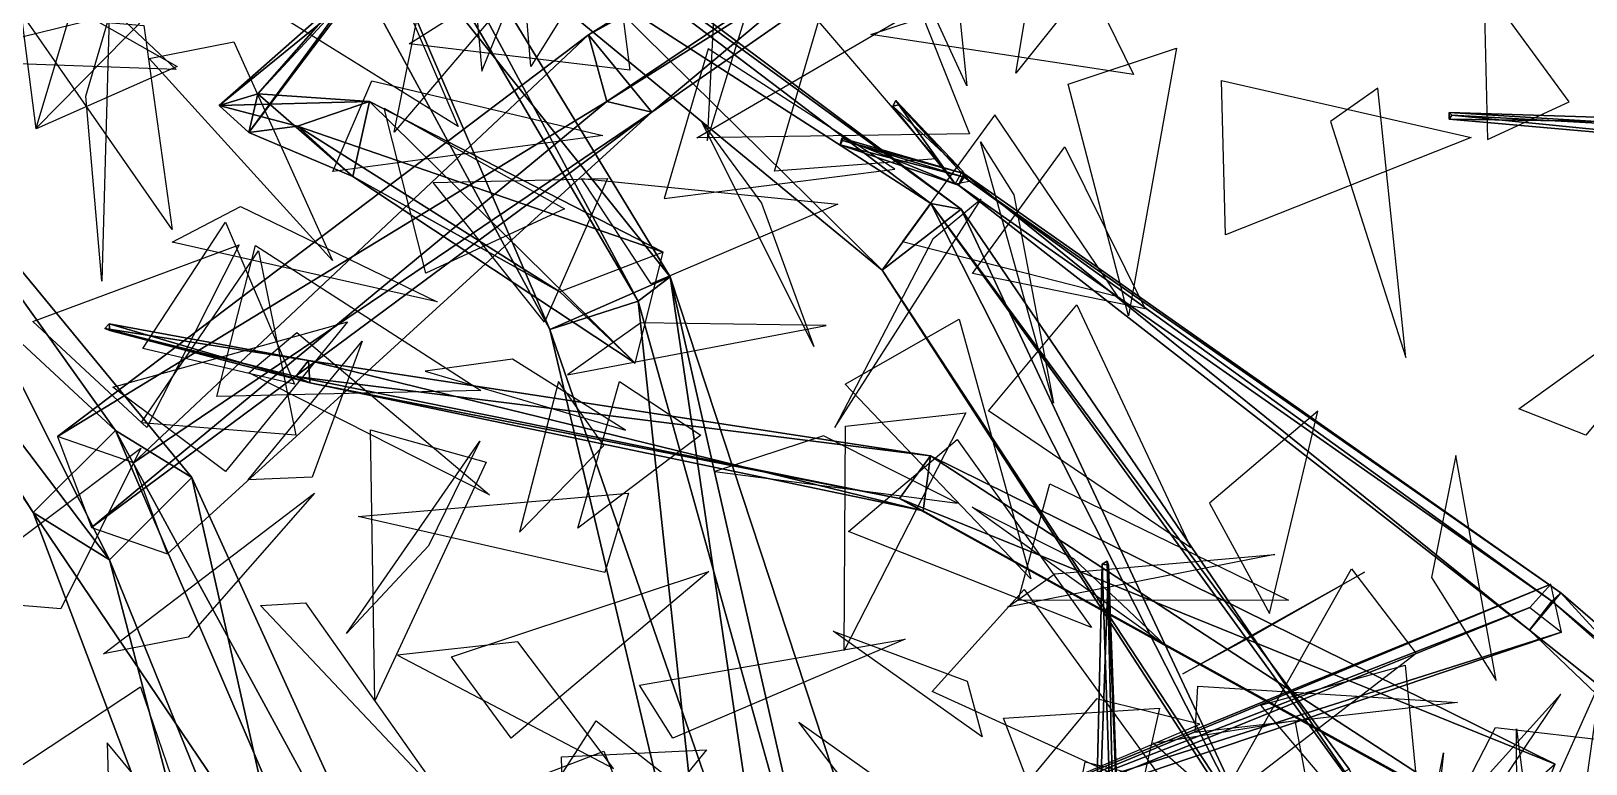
# Model space of a CAD drawing. Extents: x -154 to 171, y -158 to 169.
# Drawn here: x -37.24 to -7.49, y 33.27 to 47.3 of the extents above; entities that cross this region are included whole.
import ezdxf

# ---------------------------------------------------------------- set-up
doc = ezdxf.new("R2010")
doc.units = 0
doc.layers.add('Branches', color=15, linetype='CONTINUOUS')
doc.layers.add('Leaves', color=3, linetype='CONTINUOUS')

msp = doc.modelspace()

# ---------------------------------------------------------------- linework, layer by layer
at = {"layer": 'Branches', "color": 15}
for points in [[(-4.150866, 70.745872, 127.639488), (-8.43928, 68.050644, 128.498459), (0.793401, 46.123642, 121.324005)], [(-8.43928, 68.050644, 128.498459), (-1.357776, 47.388474, 115.631279), (0.793401, 46.123642, 121.324005)], [(-33.81002, 53.585022, 258.438141), (-32.395554, 54.740135, 258.049683), (-25.014141, 42.5942, 258.080292)], [(-32.395554, 54.740135, 258.049683), (-32.787731, 54.315372, 259.84549), (-25.624432, 42.124447, 260.567566)], [(-32.395554, 54.740135, 258.049683), (-25.624432, 42.124447, 260.567566), (-25.014141, 42.5942, 258.080292)], [(-14.488798, 53.847809, 210.363907), (-14.957602, 54.462772, 209.388535), (-26.575428, 47.225044, 207.073608)], [(-14.957602, 54.462772, 209.388535), (-25.361252, 45.74054, 206.770279), (-26.575428, 47.225044, 207.073608)], [(-14.957602, 54.462772, 209.388535), (-14.15792, 53.544353, 209.202988), (-25.361252, 45.74054, 206.770279)], [(-32.787731, 54.315372, 259.84549), (-33.81002, 53.585022, 258.438141), (-27.313419, 41.585773, 258.660492)], [(-32.787731, 54.315372, 259.84549), (-27.313419, 41.585773, 258.660492), (-25.624432, 42.124447, 260.567566)], [(-33.81002, 53.585022, 258.438141), (-25.014141, 42.5942, 258.080292), (-27.313419, 41.585773, 258.660492)], [(-14.488798, 53.847809, 210.363907), (-26.575428, 47.225044, 207.073608), (-26.2246, 45.946671, 208.519928)], [(-14.15792, 53.544353, 209.202988), (-14.488798, 53.847809, 210.363907), (-26.2246, 45.946671, 208.519928)], [(-14.15792, 53.544353, 209.202988), (-26.2246, 45.946671, 208.519928), (-25.361252, 45.74054, 206.770279)], [(-31.355539, 51.293385, 154.776016), (-31.005642, 52.327961, 154.062988), (-20.020582, 43.992664, 150.873032)], [(-30.580557, 52.218475, 155.305664), (-31.355539, 51.293385, 154.776016), (-20.956175, 42.720558, 152.123245)], [(-31.005642, 52.327961, 154.062988), (-19.442762, 43.888321, 152.82164), (-20.020582, 43.992664, 150.873032)], [(-31.005642, 52.327961, 154.062988), (-30.580557, 52.218475, 155.305664), (-19.442762, 43.888321, 152.82164)], [(-30.580557, 52.218475, 155.305664), (-20.956175, 42.720558, 152.123245), (-19.442762, 43.888321, 152.82164)], [(-31.355539, 51.293385, 154.776016), (-20.020582, 43.992664, 150.873032), (-20.956175, 42.720558, 152.123245)], [(-31.23868, 47.995762, 297.68399), (-32.903439, 46.09272, 285.465271), (-33.641808, 45.870956, 285.499634)], [(-31.144028, 47.906788, 297.684265), (-31.23868, 47.995762, 297.68399), (-33.641808, 45.870956, 285.499634)], [(-31.144028, 47.906788, 297.684265), (-33.641808, 45.870956, 285.499634), (-33.072277, 45.352322, 285.546539)], [(-31.116507, 48.030823, 297.657166), (-33.072277, 45.352322, 285.546539), (-32.903439, 46.09272, 285.465271)], [(-31.116507, 48.030823, 297.657166), (-31.144028, 47.906788, 297.684265), (-33.072277, 45.352322, 285.546539)], [(-31.23868, 47.995762, 297.68399), (-31.116507, 48.030823, 297.657166), (-32.903439, 46.09272, 285.465271)], [(-26.2246, 45.946671, 208.519928), (-26.575428, 47.225044, 207.073608), (-36.734344, 39.536781, 201.246719)], [(-26.575428, 47.225044, 207.073608), (-35.279812, 39.032402, 199.682114), (-36.734344, 39.536781, 201.246719)], [(-26.575428, 47.225044, 207.073608), (-25.361252, 45.74054, 206.770279), (-35.279812, 39.032402, 199.682114)], [(-42.25563, 45.808472, 211.870728), (-40.249783, 46.132618, 212.304108), (-35.626629, 39.652531, 199.968124)], [(-40.249783, 46.132618, 212.304108), (-41.166756, 44.342995, 212.906921), (-35.736546, 37.175022, 202.127335)], [(-40.249783, 46.132618, 212.304108), (-34.164837, 38.750862, 201.511719), (-35.626629, 39.652531, 199.968124)], [(-40.249783, 46.132618, 212.304108), (-35.736546, 37.175022, 202.127335), (-34.164837, 38.750862, 201.511719)], [(-26.2246, 45.946671, 208.519928), (-36.734344, 39.536781, 201.246719), (-36.083363, 37.795151, 202.413345)], [(-25.361252, 45.74054, 206.770279), (-26.2246, 45.946671, 208.519928), (-36.083363, 37.795151, 202.413345)], [(-33.641808, 45.870956, 285.499634), (-32.903439, 46.09272, 285.465271), (-30.7624, 45.948532, 271.704254)], [(-33.641808, 45.870956, 285.499634), (-30.7624, 45.948532, 271.704254), (-32.139252, 45.474514, 271.393524)], [(-33.072277, 45.352322, 285.546539), (-33.641808, 45.870956, 285.499634), (-32.139252, 45.474514, 271.393524)], [(-32.903439, 46.09272, 285.465271), (-33.072277, 45.352322, 285.546539), (-31.082458, 44.514511, 271.816071)], [(-32.903439, 46.09272, 285.465271), (-31.082458, 44.514511, 271.816071), (-30.7624, 45.948532, 271.704254)], [(-32.139252, 45.474514, 271.393524), (-30.7624, 45.948532, 271.704254), (-25.14736, 43.061317, 259.213593)], [(-30.7624, 45.948532, 271.704254), (-31.082458, 44.514511, 271.816071), (-25.680054, 40.936188, 259.530853)], [(-30.7624, 45.948532, 271.704254), (-25.680054, 40.936188, 259.530853), (-25.14736, 43.061317, 259.213593)], [(-20.752108, 45.858509, 318.026062), (-20.690569, 45.968704, 317.995331), (-19.419891, 44.622902, 315.366211)], [(-20.752108, 45.858509, 318.026062), (-20.632778, 45.881283, 318.072083), (-20.690569, 45.968704, 317.995331)], [(-20.632778, 45.881283, 318.072083), (-20.752108, 45.858509, 318.026062), (-19.559723, 44.37257, 315.436035)], [(-20.752108, 45.858509, 318.026062), (-19.419891, 44.622902, 315.366211), (-19.559723, 44.37257, 315.436035)], [(-20.690569, 45.968704, 317.995331), (-19.288633, 44.424271, 315.540588), (-19.419891, 44.622902, 315.366211)], [(-20.690569, 45.968704, 317.995331), (-20.632778, 45.881283, 318.072083), (-19.288633, 44.424271, 315.540588)], [(-20.632778, 45.881283, 318.072083), (-19.559723, 44.37257, 315.436035), (-19.288633, 44.424271, 315.540588)], [(-41.166756, 44.342995, 212.906921), (-42.25563, 45.808472, 211.870728), (-37.198338, 38.076691, 200.58374)], [(-42.25563, 45.808472, 211.870728), (-35.626629, 39.652531, 199.968124), (-37.198338, 38.076691, 200.58374)], [(-25.361252, 45.74054, 206.770279), (-36.083363, 37.795151, 202.413345), (-34.62883, 37.290771, 200.84874)], [(-25.361252, 45.74054, 206.770279), (-34.62883, 37.290771, 200.84874), (-35.279812, 39.032402, 199.682114)], [(-10.106673, 45.610893, 318.361328), (-10.105924, 45.74007, 318.347626), (-2.651541, 45.501846, 314.518951)], [(-10.105924, 45.74007, 318.347626), (-10.106673, 45.610893, 318.361328), (-10.056334, 45.685833, 318.454742)], [(-10.056334, 45.685833, 318.454742), (-10.106673, 45.610893, 318.361328), (-2.735569, 44.961224, 314.619781)], [(-10.106673, 45.610893, 318.361328), (-2.651541, 45.501846, 314.518951), (-2.735569, 44.961224, 314.619781)], [(-10.105924, 45.74007, 318.347626), (-2.48644, 45.273506, 314.998657), (-2.651541, 45.501846, 314.518951)], [(-10.105924, 45.74007, 318.347626), (-10.056334, 45.685833, 318.454742), (-2.48644, 45.273506, 314.998657)], [(-10.056334, 45.685833, 318.454742), (-2.735569, 44.961224, 314.619781), (-2.48644, 45.273506, 314.998657)], [(-33.072277, 45.352322, 285.546539), (-32.139252, 45.474514, 271.393524), (-31.082458, 44.514511, 271.816071)], [(-32.139252, 45.474514, 271.393524), (-25.14736, 43.061317, 259.213593), (-27.12458, 42.306923, 258.563904)], [(-31.082458, 44.514511, 271.816071), (-32.139252, 45.474514, 271.393524), (-27.12458, 42.306923, 258.563904)], [(-21.724195, 45.242886, 315.093842), (-21.756346, 45.121128, 315.061951), (-19.491318, 44.348747, 315.481995)], [(-21.724195, 45.242886, 315.093842), (-21.714762, 45.203407, 314.970459), (-21.756346, 45.121128, 315.061951)], [(-21.724195, 45.242886, 315.093842), (-19.491318, 44.348747, 315.481995), (-19.390348, 44.572056, 315.552551)], [(-21.714762, 45.203407, 314.970459), (-21.724195, 45.242886, 315.093842), (-19.390348, 44.572056, 315.552551)], [(-21.756346, 45.121128, 315.061951), (-21.714762, 45.203407, 314.970459), (-19.386581, 44.49894, 315.308258)], [(-21.756346, 45.121128, 315.061951), (-19.386581, 44.49894, 315.308258), (-19.491318, 44.348747, 315.481995)], [(-21.714762, 45.203407, 314.970459), (-19.390348, 44.572056, 315.552551), (-19.386581, 44.49894, 315.308258)], [(-41.166756, 44.342995, 212.906921), (-37.198338, 38.076691, 200.58374), (-35.736546, 37.175022, 202.127335)], [(-31.082458, 44.514511, 271.816071), (-27.12458, 42.306923, 258.563904), (-25.680054, 40.936188, 259.530853)], [(-19.390348, 44.572056, 315.552551), (-19.491318, 44.348747, 315.481995), (-8.564578, 35.829124, 317.317078)], [(-19.491318, 44.348747, 315.481995), (-19.386581, 44.49894, 315.308258), (-8.140327, 36.38549, 316.656525)], [(-19.491318, 44.348747, 315.481995), (-8.140327, 36.38549, 316.656525), (-8.564578, 35.829124, 317.317078)], [(-19.390348, 44.572056, 315.552551), (-8.564578, 35.829124, 317.317078), (-7.970335, 36.544563, 317.600525)], [(-19.386581, 44.49894, 315.308258), (-19.390348, 44.572056, 315.552551), (-7.970335, 36.544563, 317.600525)], [(-19.386581, 44.49894, 315.308258), (-7.970335, 36.544563, 317.600525), (-8.140327, 36.38549, 316.656525)], [(-20.956175, 42.720558, 152.123245), (-20.020582, 43.992664, 150.873032), (-13.966329, 32.068848, 147.210556)], [(-19.442762, 43.888321, 152.82164), (-20.956175, 42.720558, 152.123245), (-13.531659, 31.255167, 149.251328)], [(-20.020582, 43.992664, 150.873032), (-12.015681, 33.167732, 147.267166), (-13.966329, 32.068848, 147.210556)], [(-20.020582, 43.992664, 150.873032), (-11.581012, 32.35405, 149.307938), (-12.015681, 33.167732, 147.267166)], [(-20.020582, 43.992664, 150.873032), (-19.442762, 43.888321, 152.82164), (-11.581012, 32.35405, 149.307938)], [(-19.442762, 43.888321, 152.82164), (-13.531659, 31.255167, 149.251328), (-11.581012, 32.35405, 149.307938)], [(-27.313419, 41.585773, 258.660492), (-25.014141, 42.5942, 258.080292), (-23.045389, 29.266193, 254.821411)], [(-25.014141, 42.5942, 258.080292), (-25.624432, 42.124447, 260.567566), (-21.77202, 28.340698, 258.332581)], [(-25.014141, 42.5942, 258.080292), (-20.695986, 29.491972, 256.13736), (-23.045389, 29.266193, 254.821411)], [(-25.014141, 42.5942, 258.080292), (-21.77202, 28.340698, 258.332581), (-20.695986, 29.491972, 256.13736)], [(-20.956175, 42.720558, 152.123245), (-13.966329, 32.068848, 147.210556), (-13.531659, 31.255167, 149.251328)], [(-25.624432, 42.124447, 260.567566), (-27.313419, 41.585773, 258.660492), (-24.121424, 28.11492, 257.016632)], [(-25.624432, 42.124447, 260.567566), (-24.121424, 28.11492, 257.016632), (-21.77202, 28.340698, 258.332581)], [(-35.829113, 41.604652, 273.301056), (-35.746929, 41.692093, 273.35083), (-31.929291, 40.986744, 268.690399)], [(-35.746929, 41.692093, 273.35083), (-35.829113, 41.604652, 273.301056), (-35.73587, 41.566776, 273.383209)], [(-35.746929, 41.692093, 273.35083), (-31.907738, 40.564209, 268.813293), (-31.929291, 40.986744, 268.690399)], [(-35.746929, 41.692093, 273.35083), (-35.73587, 41.566776, 273.383209), (-31.907738, 40.564209, 268.813293)], [(-35.73587, 41.566776, 273.383209), (-35.829113, 41.604652, 273.301056), (-32.172791, 40.680847, 268.487335)], [(-35.829113, 41.604652, 273.301056), (-31.929291, 40.986744, 268.690399), (-32.172791, 40.680847, 268.487335)], [(-35.73587, 41.566776, 273.383209), (-32.172791, 40.680847, 268.487335), (-31.907738, 40.564209, 268.813293)], [(-27.313419, 41.585773, 258.660492), (-23.045389, 29.266193, 254.821411), (-24.121424, 28.11492, 257.016632)], [(-32.172791, 40.680847, 268.487335), (-31.929291, 40.986744, 268.690399), (-20.031315, 39.163998, 261.380493)], [(-31.929291, 40.986744, 268.690399), (-20.168951, 38.109539, 261.838409), (-20.031315, 39.163998, 261.380493)], [(-31.929291, 40.986744, 268.690399), (-31.907738, 40.564209, 268.813293), (-20.168951, 38.109539, 261.838409)], [(-31.907738, 40.564209, 268.813293), (-32.172791, 40.680847, 268.487335), (-20.622999, 38.34623, 260.813354)], [(-32.172791, 40.680847, 268.487335), (-20.031315, 39.163998, 261.380493), (-20.622999, 38.34623, 260.813354)], [(-31.907738, 40.564209, 268.813293), (-20.622999, 38.34623, 260.813354), (-20.168951, 38.109539, 261.838409)], [(-37.198338, 38.076691, 200.58374), (-35.626629, 39.652531, 199.968124), (-31.034956, 28.951204, 190.881561)], [(-35.626629, 39.652531, 199.968124), (-29.196939, 27.826801, 192.837875), (-31.034956, 28.951204, 190.881561)], [(-35.626629, 39.652531, 199.968124), (-34.164837, 38.750862, 201.511719), (-29.196939, 27.826801, 192.837875)], [(-20.622999, 38.34623, 260.813354), (-20.031315, 39.163998, 261.380493), (-8.074469, 33.263813, 256.342529)], [(-20.031315, 39.163998, 261.380493), (-20.168951, 38.109539, 261.838409), (-8.678685, 31.764582, 257.292755)], [(-20.031315, 39.163998, 261.380493), (-8.678685, 31.764582, 257.292755), (-8.074469, 33.263813, 256.342529)], [(-34.164837, 38.750862, 201.511719), (-35.736546, 37.175022, 202.127335), (-31.384649, 26.422075, 194.145691)], [(-34.164837, 38.750862, 201.511719), (-31.384649, 26.422075, 194.145691), (-29.196939, 27.826801, 192.837875)], [(-20.168951, 38.109539, 261.838409), (-20.622999, 38.34623, 260.813354), (-9.368512, 32.123028, 255.607819)], [(-20.622999, 38.34623, 260.813354), (-8.074469, 33.263813, 256.342529), (-9.368512, 32.123028, 255.607819)], [(-20.168951, 38.109539, 261.838409), (-9.368512, 32.123028, 255.607819), (-8.678685, 31.764582, 257.292755)], [(-35.736546, 37.175022, 202.127335), (-37.198338, 38.076691, 200.58374), (-33.222668, 27.546478, 192.189377)], [(-37.198338, 38.076691, 200.58374), (-31.034956, 28.951204, 190.881561), (-33.222668, 27.546478, 192.189377)], [(-35.736546, 37.175022, 202.127335), (-33.222668, 27.546478, 192.189377), (-31.384649, 26.422075, 194.145691)], [(-16.620281, 37.071301, 218.364487), (-16.744699, 37.092537, 218.333755), (-16.981873, 26.937881, 210.900482)], [(-16.744699, 37.092537, 218.333755), (-16.416679, 27.259979, 210.476212), (-16.981873, 26.937881, 210.900482)], [(-16.620281, 37.071301, 218.364487), (-16.981873, 26.937881, 210.900482), (-16.238008, 26.810825, 211.084106)], [(-16.744699, 37.092537, 218.333755), (-16.650164, 37.146412, 218.262787), (-16.416679, 27.259979, 210.476212)], [(-16.620281, 37.071301, 218.364487), (-16.650164, 37.146412, 218.262787), (-16.744699, 37.092537, 218.333755)], [(-16.650164, 37.146412, 218.262787), (-16.238008, 26.810825, 211.084106), (-16.416679, 27.259979, 210.476212)], [(-16.650164, 37.146412, 218.262787), (-16.620281, 37.071301, 218.364487), (-16.238008, 26.810825, 211.084106)], [(-19.008245, 32.2033, 325.185425), (-8.161947, 36.704887, 317.500763), (-8.560163, 36.263252, 316.753815)], [(-19.008245, 32.2033, 325.185425), (-18.894363, 32.317585, 325.355286), (-8.161947, 36.704887, 317.500763)], [(-18.894363, 32.317585, 325.355286), (-7.953132, 35.791035, 317.31955), (-8.161947, 36.704887, 317.500763)], [(-7.970335, 36.544563, 317.600525), (-8.564578, 35.829124, 317.317078), (1.383652, 26.31855, 314.755005)], [(-8.564578, 35.829124, 317.317078), (-8.140327, 36.38549, 316.656525), (2.038198, 27.378304, 313.605011)], [(-8.140327, 36.38549, 316.656525), (-7.970335, 36.544563, 317.600525), (2.539916, 27.467035, 315.221924)], [(-8.140327, 36.38549, 316.656525), (2.539916, 27.467035, 315.221924), (2.038198, 27.378304, 313.605011)], [(-7.970335, 36.544563, 317.600525), (1.383652, 26.31855, 314.755005), (2.539916, 27.467035, 315.221924)], [(-18.831745, 32.101128, 325.30072), (-19.008245, 32.2033, 325.185425), (-8.560163, 36.263252, 316.753815)], [(-18.831745, 32.101128, 325.30072), (-8.560163, 36.263252, 316.753815), (-7.953132, 35.791035, 317.31955)], [(-18.894363, 32.317585, 325.355286), (-18.831745, 32.101128, 325.30072), (-7.953132, 35.791035, 317.31955)], [(-8.564578, 35.829124, 317.317078), (2.038198, 27.378304, 313.605011), (1.383652, 26.31855, 314.755005)]]:
    msp.add_3dface(points, dxfattribs=at)
at = {"layer": 'Leaves', "color": 3}
for points in [[(-19.334497, 46.249012, 150.37674), (-21.267067, 50.444553, 147.94516), (-19.863852, 51.442196, 150.401932)], [(-27.679247, 46.616947, 267.315918), (-28.044376, 51.10326, 269.959717), (-25.892237, 49.491344, 271.290131)], [(-18.395624, 46.487968, 316.96933), (-17.616625, 51.159256, 319.165283), (-16.282324, 49.140064, 320.937988)], [(-38.41362, 46.939091, 214.256638), (-35.782967, 50.45266, 217.082321), (-35.079296, 47.754681, 218.189453)], [(-30.292187, 45.361008, 202.462067), (-29.259159, 50.476364, 202.335632), (-27.097933, 49.121185, 200.756836)], [(-28.615383, 46.529907, 209.428497), (-28.009523, 48.035049, 214.390091), (-28.968082, 50.438004, 212.871216)], [(-24.300627, 45.198734, 260.758942), (-22.774401, 50.178543, 261.108398), (-24.080942, 49.492039, 263.720245)], [(-37.144825, 45.440334, 210.463989), (-35.818817, 49.88102, 212.866486), (-34.973, 47.638744, 214.671143)], [(-29.067835, 45.466347, 261.434418), (-33.321621, 48.118942, 262.890106), (-30.967802, 49.896305, 263.438293)], [(-34.463383, 46.561417, 276.257263), (-38.743084, 46.715233, 279.24231), (-37.542992, 49.46381, 279.313751)], [(-30.004318, 47.052971, 290.952942), (-26.157528, 49.485691, 293.509125), (-25.780691, 46.546715, 293.978607)], [(-21.171619, 47.228203, 205.843918), (-17.164492, 48.548111, 202.769714), (-16.142988, 46.463528, 204.669983)], [(-34.443314, 46.615288, 291.776062), (-37.139793, 45.426708, 296.08493), (-37.516632, 48.365685, 295.615448)], [(-7.80582, 45.942478, 319.594971), (-9.443442, 48.174488, 324.020599), (-9.367766, 45.217815, 324.522949)], [(-24.497601, 45.25425, 204.811584), (-20.240675, 47.734314, 203.085953), (-19.282116, 45.33136, 204.604828)], [(-34.541683, 43.497387, 272.036621), (-37.394657, 47.595268, 273.559113), (-35.079964, 47.403206, 275.457886)], [(-35.888073, 42.509819, 203.456787), (-36.192741, 46.048298, 207.282532), (-35.744049, 47.568848, 204.735657)], [(-19.92322, 44.848682, 313.210236), (-23.012272, 44.611156, 309.008881), (-22.175306, 47.477032, 309.302551)], [(-31.474199, 42.90313, 268.044006), (-34.980629, 46.770241, 268.023254), (-33.358292, 47.091049, 270.526276)], [(-20.714363, 44.653439, 317.370209), (-24.286142, 46.956108, 320.401733), (-25.123108, 44.090233, 320.108063)], [(-16.243216, 41.847847, 148.560898), (-17.395607, 46.282631, 146.059967), (-15.318845, 46.966053, 148.114227)], [(-26.300919, 45.299282, 151.266174), (-31.468781, 44.607014, 151.013229), (-30.716768, 46.343979, 148.685684)], [(-9.68564, 45.259342, 315.857483), (-14.383282, 43.395145, 314.550995), (-14.458958, 46.351818, 314.048645)], [(-10.930691, 41.047165, 317.413757), (-11.47114, 46.203686, 316.806915), (-12.374624, 45.564453, 319.595306)], [(-30.483374, 45.817177, 296.407196), (-27.035166, 43.890678, 299.82019), (-29.688477, 42.66013, 300.487793)], [(-22.26119, 41.255299, 264.1763), (-24.405424, 45.559994, 266.206543), (-23.266344, 43.999565, 268.501648)], [(-16.446846, 42.215679, 318.201416), (-18.800371, 45.689808, 321.306488), (-20.567255, 43.266552, 321.229279)], [(-15.921966, 41.976299, 313.702393), (-19.224119, 42.653992, 309.716583), (-17.457235, 45.077248, 309.793793)], [(-17.678425, 40.170547, 261.345703), (-19.070469, 45.174103, 261.871704), (-18.436356, 44.161861, 264.623657)], [(-29.543797, 44.394226, 276.9953), (-26.212532, 44.472481, 281.01358), (-27.412624, 41.723904, 280.942139)], [(-21.8034, 43.983253, 316.681366), (-25.374552, 42.457279, 320.169678), (-26.708853, 44.476471, 318.396973)], [(-21.861603, 39.704391, 259.809235), (-19.062845, 44.07975, 260.331909), (-19.981552, 43.310368, 263.082184)], [(-29.468697, 42.114918, 257.363129), (-34.537415, 43.252609, 256.849518), (-33.230873, 43.939114, 254.237686)], [(-33.520103, 43.640282, 287.010498), (-32.202179, 40.534805, 290.99411), (-35.100864, 41.21793, 291.356018)], [(-33.259903, 43.206947, 271.483032), (-35.024471, 39.706081, 274.92981), (-37.205475, 41.733829, 274.567261)], [(-28.63257, 40.4175, 263.782501), (-33.686581, 40.302059, 262.48111), (-32.944408, 43.191216, 262.800415)], [(-32.887272, 43.086685, 281.634186), (-32.173954, 39.561218, 285.417328), (-35.136383, 39.799271, 285.00824)], [(-4.539359, 43.108452, 315.228729), (-7.491846, 39.55949, 317.665466), (-8.774366, 40.064964, 315.000946)], [(-15.049423, 37.402027, 256.772125), (-18.919939, 40.026981, 254.452911), (-17.232307, 42.058418, 255.875992)], [(-31.187597, 41.731274, 267.071777), (-33.521622, 38.866783, 270.759216), (-35.673759, 40.478699, 269.428802)], [(-22.026438, 41.657772, 153.778687), (-25.569269, 41.711315, 157.612152), (-26.972485, 40.713673, 155.15538)], [(-18.110224, 36.80706, 216.179016), (-21.661926, 40.5378, 217.025772), (-19.478746, 41.781975, 215.386948)], [(-33.08601, 38.706127, 203.882462), (-30.9037, 41.360954, 207.811752), (-31.8608, 38.758366, 208.956512)], [(-28.47084, 38.415272, 257.240875), (-33.075397, 40.756439, 257.993896), (-32.156693, 41.525822, 255.243622)], [(-29.697815, 40.787216, 207.201691), (-25.868055, 39.657066, 210.564087), (-28.029282, 41.012245, 212.142883)], [(-26.280264, 39.36153, 267.869781), (-27.150223, 40.590164, 272.868134), (-27.892395, 37.701004, 272.548828)], [(-25.981836, 40.588272, 263.999634), (-24.427202, 39.557503, 268.875153), (-26.781021, 37.78014, 268.326965)], [(-21.682785, 35.438808, 254.806122), (-21.657473, 39.731842, 251.836395), (-19.355276, 39.988735, 253.742676)], [(-13.539733, 36.145321, 152.495804), (-12.615781, 40.02235, 155.867004), (-14.692907, 38.261719, 157.126251)], [(-30.664753, 34.47327, 194.046524), (-30.746397, 39.659523, 193.458206), (-28.533928, 39.045712, 195.389069)], [(-35.138466, 39.311596, 272.340759), (-36.672226, 36.235176, 276.269257), (-38.986919, 36.427242, 274.370483)], [(-31.206316, 35.763302, 200.588928), (-28.656172, 39.443977, 203.272095), (-29.637613, 37.439766, 205.277069)], [(-19.509621, 38.261719, 153.056137), (-22.077709, 39.545609, 157.415787), (-24.15447, 38.862186, 155.361526)], [(-16.95155, 35.876823, 146.49263), (-21.59598, 37.718468, 144.980148), (-19.518854, 39.479099, 143.720901)], [(-9.202658, 34.864014, 259.460907), (-9.976542, 39.170658, 262.307648), (-10.441306, 36.835674, 264.132996)], [(-31.816385, 38.450195, 268.836548), (-34.233925, 35.696281, 272.55426), (-35.856262, 35.375473, 270.051239)], [(-30.978947, 38.002472, 201.630646), (-25.811495, 38.4492, 201.040863), (-26.260187, 36.92865, 203.587738)], [(-13.177782, 36.398514, 318.588776), (-18.349001, 36.397476, 317.875702), (-17.74329, 38.626068, 319.790527)], [(-15.531683, 35.533333, 323.699982), (-19.230776, 38.183697, 326.257751), (-17.29287, 37.196377, 328.324097)], [(-13.439787, 37.273247, 315.735596), (-18.555016, 36.268551, 315.4617), (-17.651531, 36.907784, 312.673309)], [(-24.273895, 36.949436, 262.247711), (-28.053629, 33.757935, 263.914429), (-29.192709, 35.318363, 261.619324)], [(-15.203115, 34.991302, 218.673248), (-11.72234, 36.937386, 222.041779), (-13.90552, 35.693211, 223.680603)], [(-14.539648, 32.458111, 213.708527), (-11.970255, 36.999908, 213.56601), (-10.735735, 35.379829, 215.768585)], [(-15.252541, 32.491169, 145.641403), (-19.995941, 34.654648, 145.90509), (-18.23937, 36.603271, 144.449982)], [(-29.288191, 32.52681, 258.57193), (-32.85091, 36.300182, 258.007385), (-31.990864, 36.349579, 260.881042)], [(-19.043102, 33.786892, 326.789764), (-21.892031, 35.809204, 330.668396), (-19.32476, 34.854111, 331.891876)], [(-8.881446, 31.109879, 196.866425), (-6.81817, 35.720654, 198.183105), (-4.650975, 34.167606, 196.807861)], [(-26.095879, 33.182255, 260.43985), (-27.926987, 35.605743, 264.685272), (-30.229183, 35.34885, 262.778992)], [(-20.511868, 35.654068, 260.337341), (-24.962147, 33.759823, 262.301239), (-25.59626, 34.772064, 259.549286)], [(-7.835196, 30.382433, 144.457672), (-7.106333, 35.550518, 144.359512), (-5.638072, 34.518379, 146.763443)], [(-10.505179, 30.6178, 194.805191), (-13.709344, 34.39196, 196.460205), (-10.947365, 35.154873, 197.348709)], [(-33.486378, 29.894104, 189.876221), (-37.568714, 33.138355, 189.632599), (-35.146652, 34.742889, 188.884872)], [(-9.943349, 34.441521, 316.60318), (-14.964505, 33.869205, 317.911011), (-14.915665, 34.753563, 315.044739)], [(-10.069048, 31.48064, 150.545547), (-7.970128, 34.601269, 154.165787), (-9.726699, 32.652645, 155.620895)], [(-16.779585, 29.303497, 209.531815), (-18.635172, 34.143375, 208.913422), (-15.648151, 34.332661, 208.708771)], [(-14.878585, 34.025368, 261.389679), (-16.850391, 34.509724, 266.198792), (-18.538023, 32.478287, 264.775696)], [(-28.648964, 30.636549, 193.01799), (-26.428482, 34.091827, 196.239868), (-24.221296, 32.356434, 195.183105)], [(-18.673388, 31.312014, 215.182434), (-21.313705, 32.447041, 219.540237), (-22.548225, 34.06712, 217.337662)], [(-12.418614, 30.712954, 200.307938), (-15.76691, 33.664341, 203.015015), (-13.058661, 34.096886, 204.230865)], [(-5.357238, 33.51609, 341.395264), (-10.188045, 32.080517, 342.756287), (-9.218022, 33.964394, 344.879974)], [(-8.405005, 30.772472, 203.594238), (-8.800783, 31.136343, 208.786636), (-8.818445, 33.941059, 207.722092)], [(-33.401123, 30.789087, 262.803772), (-35.782566, 33.67099, 266.447021), (-35.699547, 30.859409, 267.490143)], [(-24.695648, 29.627308, 253.42424), (-28.69581, 32.577137, 251.828232), (-26.278061, 33.51379, 250.319199)], [(-27.005428, 30.232466, 203.153076), (-27.0919, 33.404835, 207.297791), (-24.315458, 33.536678, 206.169083)], [(-10.212151, 33.480293, 321.047089), (-10.438364, 31.437929, 325.845795), (-11.044074, 29.209339, 323.930969)], [(-12.463064, 32.166157, 255.179642), (-17.531502, 30.968819, 254.822784), (-17.066738, 33.303802, 252.997452)]]:
    msp.add_3dface(points, dxfattribs=at)

doc.saveas('drawing.dxf')
